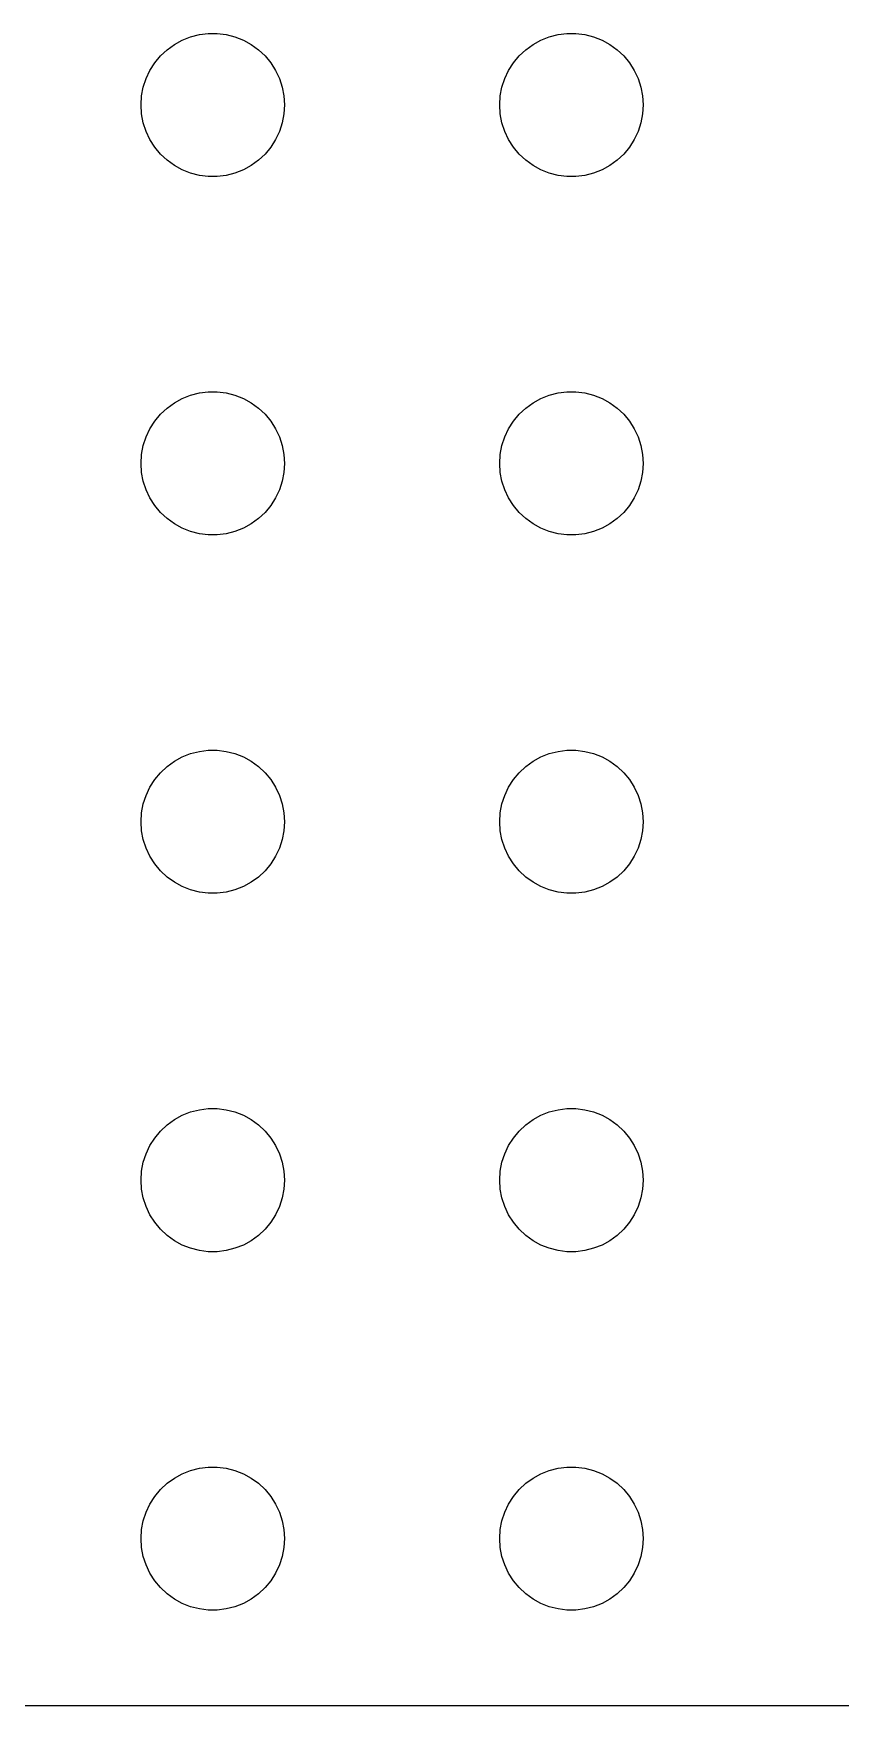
# Model space of a CAD drawing. Header units: metres. Extents: x -150 to 150, y -149 to 149.
# Drawn here: x 0 to 33.8, y -149.5 to -79.5 of the extents above; entities that cross this region are included whole.
import ezdxf

# ---------------------------------------------------------------- set-up
doc = ezdxf.new("R2010")
doc.units = ezdxf.units.M

msp = doc.modelspace()

# ---------------------------------------------------------------- linework, layer by layer
for p, q in [((6.22266, -79.7855), (6.57294, -79.6468)), ((6.57294, -79.6468), (6.93785, -79.5531)), ((6.93785, -79.5531), (7.31161, -79.5059)), ((7.31161, -79.5059), (7.68837, -79.5059)), ((7.68837, -79.5059), (8.06213, -79.5531)), ((8.06213, -79.5531), (8.42705, -79.6468)), ((8.42705, -79.6468), (8.77733, -79.7855)), ((21.2227, -79.7855), (21.5729, -79.6468)), ((21.5729, -79.6468), (21.9379, -79.5531)), ((21.9379, -79.5531), (22.3116, -79.5059)), ((22.3116, -79.5059), (22.6884, -79.5059)), ((22.6884, -79.5059), (23.0621, -79.5531)), ((23.0621, -79.5531), (23.427, -79.6468)), ((23.427, -79.6468), (23.7773, -79.7855)), ((5.07294, -80.7366), (5.31308, -80.4464)), ((5.31308, -80.4464), (5.58772, -80.1885)), ((5.58772, -80.1885), (5.89252, -79.967)), ((5.89252, -79.967), (6.22266, -79.7855)), ((8.77733, -79.7855), (9.10747, -79.967)), ((9.10747, -79.967), (9.41226, -80.1885)), ((9.41226, -80.1885), (9.6869, -80.4464)), ((9.6869, -80.4464), (9.92705, -80.7366)), ((20.0729, -80.7366), (20.3131, -80.4464)), ((20.3131, -80.4464), (20.5877, -80.1885)), ((20.5877, -80.1885), (20.8925, -79.967)), ((20.8925, -79.967), (21.2227, -79.7855)), ((23.7773, -79.7855), (24.1075, -79.967)), ((24.1075, -79.967), (24.4123, -80.1885)), ((24.4123, -80.1885), (24.6869, -80.4464)), ((24.6869, -80.4464), (24.927, -80.7366)), ((4.71066, -81.3956), (4.87108, -81.0547)), ((4.87108, -81.0547), (5.07294, -80.7366)), ((9.92705, -80.7366), (10.1289, -81.0547)), ((10.1289, -81.0547), (10.2893, -81.3956)), ((19.7107, -81.3956), (19.8711, -81.0547)), ((19.8711, -81.0547), (20.0729, -80.7366)), ((24.927, -80.7366), (25.1289, -81.0547)), ((25.1289, -81.0547), (25.2893, -81.3956)), ((4.52365, -82.124), (4.59424, -81.7539)), ((4.59424, -81.7539), (4.71066, -81.3956)), ((10.2893, -81.3956), (10.4057, -81.7539)), ((10.4057, -81.7539), (10.4763, -82.124)), ((19.5237, -82.124), (19.5942, -81.7539)), ((19.5942, -81.7539), (19.7107, -81.3956)), ((25.2893, -81.3956), (25.4057, -81.7539)), ((25.4057, -81.7539), (25.4763, -82.124)), ((4.5, -82.5), (4.52365, -82.124)), ((4.52365, -82.876), (4.5, -82.5)), ((10.4763, -82.124), (10.5, -82.5)), ((10.5, -82.5), (10.4763, -82.876)), ((19.5, -82.5), (19.5237, -82.124)), ((19.5237, -82.876), (19.5, -82.5)), ((25.4763, -82.124), (25.5, -82.5)), ((25.5, -82.5), (25.4763, -82.876)), ((4.59424, -83.2461), (4.52365, -82.876)), ((4.71066, -83.6044), (4.59424, -83.2461)), ((10.4057, -83.2461), (10.2893, -83.6044)), ((10.4763, -82.876), (10.4057, -83.2461)), ((19.5942, -83.2461), (19.5237, -82.876)), ((19.7107, -83.6044), (19.5942, -83.2461)), ((25.4057, -83.2461), (25.2893, -83.6044)), ((25.4763, -82.876), (25.4057, -83.2461)), ((4.87108, -83.9453), (4.71066, -83.6044)), ((5.07294, -84.2634), (4.87108, -83.9453)), ((10.1289, -83.9453), (9.92705, -84.2634)), ((10.2893, -83.6044), (10.1289, -83.9453)), ((19.8711, -83.9453), (19.7107, -83.6044)), ((20.0729, -84.2634), (19.8711, -83.9453)), ((25.1289, -83.9453), (24.927, -84.2634)), ((25.2893, -83.6044), (25.1289, -83.9453)), ((5.31308, -84.5536), (5.07294, -84.2634)), ((5.58772, -84.8115), (5.31308, -84.5536)), ((9.6869, -84.5536), (9.41226, -84.8115)), ((9.92705, -84.2634), (9.6869, -84.5536)), ((20.3131, -84.5536), (20.0729, -84.2634)), ((20.5877, -84.8115), (20.3131, -84.5536)), ((24.6869, -84.5536), (24.4123, -84.8115)), ((24.927, -84.2634), (24.6869, -84.5536)), ((5.89252, -85.033), (5.58772, -84.8115)), ((6.22266, -85.2145), (5.89252, -85.033)), ((6.57294, -85.3532), (6.22266, -85.2145)), ((6.93785, -85.4469), (6.57294, -85.3532)), ((8.42705, -85.3532), (8.06213, -85.4469)), ((8.77733, -85.2145), (8.42705, -85.3532)), ((9.10747, -85.033), (8.77733, -85.2145)), ((9.41226, -84.8115), (9.10747, -85.033)), ((20.8925, -85.033), (20.5877, -84.8115)), ((21.2227, -85.2145), (20.8925, -85.033)), ((21.5729, -85.3532), (21.2227, -85.2145)), ((21.9379, -85.4469), (21.5729, -85.3532)), ((23.427, -85.3532), (23.0621, -85.4469)), ((23.7773, -85.2145), (23.427, -85.3532)), ((24.1075, -85.033), (23.7773, -85.2145)), ((24.4123, -84.8115), (24.1075, -85.033)), ((7.31161, -85.4941), (6.93785, -85.4469)), ((7.68837, -85.4941), (7.31161, -85.4941)), ((8.06213, -85.4469), (7.68837, -85.4941)), ((22.3116, -85.4941), (21.9379, -85.4469)), ((22.6884, -85.4941), (22.3116, -85.4941)), ((23.0621, -85.4469), (22.6884, -85.4941)), ((5.58772, -95.1885), (5.89252, -94.967)), ((5.89252, -94.967), (6.22266, -94.7855)), ((6.22266, -94.7855), (6.57294, -94.6468)), ((6.57294, -94.6468), (6.93785, -94.5531)), ((6.93785, -94.5531), (7.31161, -94.5059)), ((7.31161, -94.5059), (7.68837, -94.5059)), ((7.68837, -94.5059), (8.06213, -94.5531)), ((8.06213, -94.5531), (8.42705, -94.6468)), ((8.42705, -94.6468), (8.77733, -94.7855)), ((8.77733, -94.7855), (9.10747, -94.967)), ((9.10747, -94.967), (9.41226, -95.1885)), ((20.5877, -95.1885), (20.8925, -94.967)), ((20.8925, -94.967), (21.2227, -94.7855)), ((21.2227, -94.7855), (21.5729, -94.6468)), ((21.5729, -94.6468), (21.9379, -94.5531)), ((21.9379, -94.5531), (22.3116, -94.5059)), ((22.3116, -94.5059), (22.6884, -94.5059)), ((22.6884, -94.5059), (23.0621, -94.5531)), ((23.0621, -94.5531), (23.427, -94.6468)), ((23.427, -94.6468), (23.7773, -94.7855)), ((23.7773, -94.7855), (24.1075, -94.967)), ((24.1075, -94.967), (24.4123, -95.1885)), ((4.87108, -96.0547), (5.07294, -95.7366)), ((5.07294, -95.7366), (5.31308, -95.4464)), ((5.31308, -95.4464), (5.58772, -95.1885)), ((9.41226, -95.1885), (9.6869, -95.4464)), ((9.6869, -95.4464), (9.92705, -95.7366)), ((9.92705, -95.7366), (10.1289, -96.0547)), ((19.8711, -96.0547), (20.0729, -95.7366)), ((20.0729, -95.7366), (20.3131, -95.4464)), ((20.3131, -95.4464), (20.5877, -95.1885)), ((24.4123, -95.1885), (24.6869, -95.4464)), ((24.6869, -95.4464), (24.927, -95.7366)), ((24.927, -95.7366), (25.1289, -96.0547)), ((4.59424, -96.7539), (4.71066, -96.3956)), ((4.71066, -96.3956), (4.87108, -96.0547)), ((10.1289, -96.0547), (10.2893, -96.3956)), ((10.2893, -96.3956), (10.4057, -96.7539)), ((19.5942, -96.7539), (19.7107, -96.3956)), ((19.7107, -96.3956), (19.8711, -96.0547)), ((25.1289, -96.0547), (25.2893, -96.3956)), ((25.2893, -96.3956), (25.4057, -96.7539)), ((4.5, -97.5), (4.52365, -97.124)), ((4.52365, -97.124), (4.59424, -96.7539)), ((10.4057, -96.7539), (10.4763, -97.124)), ((10.4763, -97.124), (10.5, -97.5)), ((19.5, -97.5), (19.5237, -97.124)), ((19.5237, -97.124), (19.5942, -96.7539)), ((25.4057, -96.7539), (25.4763, -97.124)), ((25.4763, -97.124), (25.5, -97.5)), ((4.52365, -97.876), (4.5, -97.5)), ((4.59424, -98.2461), (4.52365, -97.876)), ((10.4763, -97.876), (10.4057, -98.2461)), ((10.5, -97.5), (10.4763, -97.876)), ((19.5237, -97.876), (19.5, -97.5)), ((19.5942, -98.2461), (19.5237, -97.876)), ((25.4763, -97.876), (25.4057, -98.2461)), ((25.5, -97.5), (25.4763, -97.876)), ((4.71066, -98.6044), (4.59424, -98.2461)), ((4.87108, -98.9453), (4.71066, -98.6044)), ((10.2893, -98.6044), (10.1289, -98.9453)), ((10.4057, -98.2461), (10.2893, -98.6044)), ((19.7107, -98.6044), (19.5942, -98.2461)), ((19.8711, -98.9453), (19.7107, -98.6044)), ((25.2893, -98.6044), (25.1289, -98.9453)), ((25.4057, -98.2461), (25.2893, -98.6044)), ((5.07294, -99.2634), (4.87108, -98.9453)), ((5.31308, -99.5536), (5.07294, -99.2634)), ((9.92705, -99.2634), (9.6869, -99.5536)), ((10.1289, -98.9453), (9.92705, -99.2634)), ((20.0729, -99.2634), (19.8711, -98.9453)), ((20.3131, -99.5536), (20.0729, -99.2634)), ((24.927, -99.2634), (24.6869, -99.5536)), ((25.1289, -98.9453), (24.927, -99.2634)), ((5.58772, -99.8115), (5.31308, -99.5536)), ((5.89252, -100.033), (5.58772, -99.8115)), ((6.22266, -100.214), (5.89252, -100.033)), ((9.10747, -100.033), (8.77733, -100.214)), ((9.41226, -99.8115), (9.10747, -100.033)), ((9.6869, -99.5536), (9.41226, -99.8115)), ((20.5877, -99.8115), (20.3131, -99.5536)), ((20.8925, -100.033), (20.5877, -99.8115)), ((21.2227, -100.214), (20.8925, -100.033)), ((24.1075, -100.033), (23.7773, -100.214)), ((24.4123, -99.8115), (24.1075, -100.033)), ((24.6869, -99.5536), (24.4123, -99.8115)), ((6.57294, -100.353), (6.22266, -100.214)), ((6.93785, -100.447), (6.57294, -100.353)), ((7.31161, -100.494), (6.93785, -100.447)), ((7.68837, -100.494), (7.31161, -100.494)), ((8.06213, -100.447), (7.68837, -100.494)), ((8.42705, -100.353), (8.06213, -100.447)), ((8.77733, -100.214), (8.42705, -100.353)), ((21.5729, -100.353), (21.2227, -100.214)), ((21.9379, -100.447), (21.5729, -100.353)), ((22.3116, -100.494), (21.9379, -100.447)), ((22.6884, -100.494), (22.3116, -100.494)), ((23.0621, -100.447), (22.6884, -100.494)), ((23.427, -100.353), (23.0621, -100.447)), ((23.7773, -100.214), (23.427, -100.353)), ((5.89252, -109.967), (6.22266, -109.786)), ((6.22266, -109.786), (6.57294, -109.647)), ((6.57294, -109.647), (6.93785, -109.553)), ((6.93785, -109.553), (7.31161, -109.506)), ((7.31161, -109.506), (7.68837, -109.506)), ((7.68837, -109.506), (8.06213, -109.553)), ((8.06213, -109.553), (8.42705, -109.647)), ((8.42705, -109.647), (8.77733, -109.786)), ((8.77733, -109.786), (9.10747, -109.967)), ((20.8925, -109.967), (21.2227, -109.786)), ((21.2227, -109.786), (21.5729, -109.647)), ((21.5729, -109.647), (21.9379, -109.553)), ((21.9379, -109.553), (22.3116, -109.506)), ((22.3116, -109.506), (22.6884, -109.506)), ((22.6884, -109.506), (23.0621, -109.553)), ((23.0621, -109.553), (23.427, -109.647)), ((23.427, -109.647), (23.7773, -109.786)), ((23.7773, -109.786), (24.1075, -109.967)), ((5.07294, -110.737), (5.31308, -110.446)), ((5.31308, -110.446), (5.58772, -110.188)), ((5.58772, -110.188), (5.89252, -109.967)), ((9.10747, -109.967), (9.41226, -110.188)), ((9.41226, -110.188), (9.6869, -110.446)), ((9.6869, -110.446), (9.92705, -110.737)), ((20.0729, -110.737), (20.3131, -110.446)), ((20.3131, -110.446), (20.5877, -110.188)), ((20.5877, -110.188), (20.8925, -109.967)), ((24.1075, -109.967), (24.4123, -110.188)), ((24.4123, -110.188), (24.6869, -110.446)), ((24.6869, -110.446), (24.927, -110.737)), ((4.71066, -111.396), (4.87108, -111.055)), ((4.87108, -111.055), (5.07294, -110.737)), ((9.92705, -110.737), (10.1289, -111.055)), ((10.1289, -111.055), (10.2893, -111.396)), ((19.7107, -111.396), (19.8711, -111.055)), ((19.8711, -111.055), (20.0729, -110.737)), ((24.927, -110.737), (25.1289, -111.055)), ((25.1289, -111.055), (25.2893, -111.396)), ((4.52365, -112.124), (4.59424, -111.754)), ((4.59424, -111.754), (4.71066, -111.396)), ((10.2893, -111.396), (10.4057, -111.754)), ((10.4057, -111.754), (10.4763, -112.124)), ((19.5237, -112.124), (19.5942, -111.754)), ((19.5942, -111.754), (19.7107, -111.396)), ((25.2893, -111.396), (25.4057, -111.754)), ((25.4057, -111.754), (25.4763, -112.124)), ((4.5, -112.5), (4.52365, -112.124)), ((4.52365, -112.876), (4.5, -112.5)), ((10.4763, -112.124), (10.5, -112.5)), ((10.5, -112.5), (10.4763, -112.876)), ((19.5, -112.5), (19.5237, -112.124)), ((19.5237, -112.876), (19.5, -112.5)), ((25.4763, -112.124), (25.5, -112.5)), ((25.5, -112.5), (25.4763, -112.876)), ((4.59424, -113.246), (4.52365, -112.876)), ((4.71066, -113.604), (4.59424, -113.246)), ((10.4057, -113.246), (10.2893, -113.604)), ((10.4763, -112.876), (10.4057, -113.246)), ((19.5942, -113.246), (19.5237, -112.876)), ((19.7107, -113.604), (19.5942, -113.246)), ((25.4057, -113.246), (25.2893, -113.604)), ((25.4763, -112.876), (25.4057, -113.246)), ((4.87108, -113.945), (4.71066, -113.604)), ((5.07294, -114.263), (4.87108, -113.945)), ((10.1289, -113.945), (9.92705, -114.263)), ((10.2893, -113.604), (10.1289, -113.945)), ((19.8711, -113.945), (19.7107, -113.604)), ((20.0729, -114.263), (19.8711, -113.945)), ((25.1289, -113.945), (24.927, -114.263)), ((25.2893, -113.604), (25.1289, -113.945)), ((5.31308, -114.554), (5.07294, -114.263)), ((5.58772, -114.812), (5.31308, -114.554)), ((9.6869, -114.554), (9.41226, -114.812)), ((9.92705, -114.263), (9.6869, -114.554)), ((20.3131, -114.554), (20.0729, -114.263)), ((20.5877, -114.812), (20.3131, -114.554)), ((24.6869, -114.554), (24.4123, -114.812)), ((24.927, -114.263), (24.6869, -114.554)), ((5.89252, -115.033), (5.58772, -114.812)), ((6.22266, -115.214), (5.89252, -115.033)), ((6.57294, -115.353), (6.22266, -115.214)), ((6.93785, -115.447), (6.57294, -115.353)), ((7.31161, -115.494), (6.93785, -115.447)), ((8.06213, -115.447), (7.68837, -115.494)), ((8.42705, -115.353), (8.06213, -115.447)), ((8.77733, -115.214), (8.42705, -115.353)), ((9.10747, -115.033), (8.77733, -115.214)), ((9.41226, -114.812), (9.10747, -115.033)), ((20.8925, -115.033), (20.5877, -114.812)), ((21.2227, -115.214), (20.8925, -115.033)), ((21.5729, -115.353), (21.2227, -115.214)), ((21.9379, -115.447), (21.5729, -115.353)), ((22.3116, -115.494), (21.9379, -115.447)), ((23.0621, -115.447), (22.6884, -115.494)), ((23.427, -115.353), (23.0621, -115.447)), ((23.7773, -115.214), (23.427, -115.353)), ((24.1075, -115.033), (23.7773, -115.214)), ((24.4123, -114.812), (24.1075, -115.033)), ((7.68837, -115.494), (7.31161, -115.494)), ((22.6884, -115.494), (22.3116, -115.494)), ((6.57294, -124.647), (6.93785, -124.553)), ((6.93785, -124.553), (7.31161, -124.506)), ((7.31161, -124.506), (7.68837, -124.506)), ((7.68837, -124.506), (8.06213, -124.553)), ((8.06213, -124.553), (8.42705, -124.647)), ((21.5729, -124.647), (21.9379, -124.553)), ((21.9379, -124.553), (22.3116, -124.506)), ((22.3116, -124.506), (22.6884, -124.506)), ((22.6884, -124.506), (23.0621, -124.553)), ((23.0621, -124.553), (23.427, -124.647)), ((5.31308, -125.446), (5.58772, -125.188)), ((5.58772, -125.188), (5.89252, -124.967)), ((5.89252, -124.967), (6.22266, -124.786)), ((6.22266, -124.786), (6.57294, -124.647)), ((8.42705, -124.647), (8.77733, -124.786)), ((8.77733, -124.786), (9.10747, -124.967)), ((9.10747, -124.967), (9.41226, -125.188)), ((9.41226, -125.188), (9.6869, -125.446)), ((20.3131, -125.446), (20.5877, -125.188)), ((20.5877, -125.188), (20.8925, -124.967)), ((20.8925, -124.967), (21.2227, -124.786)), ((21.2227, -124.786), (21.5729, -124.647)), ((23.427, -124.647), (23.7773, -124.786)), ((23.7773, -124.786), (24.1075, -124.967)), ((24.1075, -124.967), (24.4123, -125.188)), ((24.4123, -125.188), (24.6869, -125.446)), ((4.87108, -126.055), (5.07294, -125.737)), ((5.07294, -125.737), (5.31308, -125.446)), ((9.6869, -125.446), (9.92705, -125.737)), ((9.92705, -125.737), (10.1289, -126.055)), ((19.8711, -126.055), (20.0729, -125.737)), ((20.0729, -125.737), (20.3131, -125.446)), ((24.6869, -125.446), (24.927, -125.737)), ((24.927, -125.737), (25.1289, -126.055)), ((4.59424, -126.754), (4.71066, -126.396)), ((4.71066, -126.396), (4.87108, -126.055)), ((10.1289, -126.055), (10.2893, -126.396)), ((10.2893, -126.396), (10.4057, -126.754)), ((19.5942, -126.754), (19.7107, -126.396)), ((19.7107, -126.396), (19.8711, -126.055)), ((25.1289, -126.055), (25.2893, -126.396)), ((25.2893, -126.396), (25.4057, -126.754)), ((4.5, -127.5), (4.52365, -127.124)), ((4.52365, -127.124), (4.59424, -126.754)), ((10.4057, -126.754), (10.4763, -127.124)), ((10.4763, -127.124), (10.5, -127.5)), ((19.5, -127.5), (19.5237, -127.124)), ((19.5237, -127.124), (19.5942, -126.754)), ((25.4057, -126.754), (25.4763, -127.124)), ((25.4763, -127.124), (25.5, -127.5)), ((4.52365, -127.876), (4.5, -127.5)), ((4.59424, -128.246), (4.52365, -127.876)), ((10.4763, -127.876), (10.4057, -128.246)), ((10.5, -127.5), (10.4763, -127.876)), ((19.5237, -127.876), (19.5, -127.5)), ((19.5942, -128.246), (19.5237, -127.876)), ((25.4763, -127.876), (25.4057, -128.246)), ((25.5, -127.5), (25.4763, -127.876)), ((4.71066, -128.604), (4.59424, -128.246)), ((4.87108, -128.945), (4.71066, -128.604)), ((10.2893, -128.604), (10.1289, -128.945)), ((10.4057, -128.246), (10.2893, -128.604)), ((19.7107, -128.604), (19.5942, -128.246)), ((19.8711, -128.945), (19.7107, -128.604)), ((25.2893, -128.604), (25.1289, -128.945)), ((25.4057, -128.246), (25.2893, -128.604)), ((5.07294, -129.263), (4.87108, -128.945)), ((5.31308, -129.554), (5.07294, -129.263)), ((9.92705, -129.263), (9.6869, -129.554)), ((10.1289, -128.945), (9.92705, -129.263)), ((20.0729, -129.263), (19.8711, -128.945)), ((20.3131, -129.554), (20.0729, -129.263)), ((24.927, -129.263), (24.6869, -129.554)), ((25.1289, -128.945), (24.927, -129.263)), ((5.58772, -129.812), (5.31308, -129.554)), ((5.89252, -130.033), (5.58772, -129.812)), ((6.22266, -130.214), (5.89252, -130.033)), ((9.10747, -130.033), (8.77733, -130.214)), ((9.41226, -129.812), (9.10747, -130.033)), ((9.6869, -129.554), (9.41226, -129.812)), ((20.5877, -129.812), (20.3131, -129.554)), ((20.8925, -130.033), (20.5877, -129.812)), ((21.2227, -130.214), (20.8925, -130.033)), ((24.1075, -130.033), (23.7773, -130.214)), ((24.4123, -129.812), (24.1075, -130.033)), ((24.6869, -129.554), (24.4123, -129.812)), ((6.57294, -130.353), (6.22266, -130.214)), ((6.93785, -130.447), (6.57294, -130.353)), ((7.31161, -130.494), (6.93785, -130.447)), ((7.68837, -130.494), (7.31161, -130.494)), ((8.06213, -130.447), (7.68837, -130.494)), ((8.42705, -130.353), (8.06213, -130.447)), ((8.77733, -130.214), (8.42705, -130.353)), ((21.5729, -130.353), (21.2227, -130.214)), ((21.9379, -130.447), (21.5729, -130.353)), ((22.3116, -130.494), (21.9379, -130.447)), ((22.6884, -130.494), (22.3116, -130.494)), ((23.0621, -130.447), (22.6884, -130.494)), ((23.427, -130.353), (23.0621, -130.447)), ((23.7773, -130.214), (23.427, -130.353)), ((5.58772, -140.188), (5.89252, -139.967)), ((5.89252, -139.967), (6.22266, -139.786)), ((6.22266, -139.786), (6.57294, -139.647)), ((6.57294, -139.647), (6.93785, -139.553)), ((6.93785, -139.553), (7.31161, -139.506)), ((7.31161, -139.506), (7.68837, -139.506)), ((7.68837, -139.506), (8.06213, -139.553)), ((8.06213, -139.553), (8.42705, -139.647)), ((8.42705, -139.647), (8.77733, -139.786)), ((8.77733, -139.786), (9.10747, -139.967)), ((9.10747, -139.967), (9.41226, -140.188)), ((20.5877, -140.188), (20.8925, -139.967)), ((20.8925, -139.967), (21.2227, -139.786)), ((21.2227, -139.786), (21.5729, -139.647)), ((21.5729, -139.647), (21.9379, -139.553)), ((21.9379, -139.553), (22.3116, -139.506)), ((22.3116, -139.506), (22.6884, -139.506)), ((22.6884, -139.506), (23.0621, -139.553)), ((23.0621, -139.553), (23.427, -139.647)), ((23.427, -139.647), (23.7773, -139.786)), ((23.7773, -139.786), (24.1075, -139.967)), ((24.1075, -139.967), (24.4123, -140.188)), ((5.07294, -140.737), (5.31308, -140.446)), ((5.31308, -140.446), (5.58772, -140.188)), ((9.41226, -140.188), (9.6869, -140.446)), ((9.6869, -140.446), (9.92705, -140.737)), ((20.0729, -140.737), (20.3131, -140.446)), ((20.3131, -140.446), (20.5877, -140.188)), ((24.4123, -140.188), (24.6869, -140.446)), ((24.6869, -140.446), (24.927, -140.737)), ((4.71066, -141.396), (4.87108, -141.055)), ((4.87108, -141.055), (5.07294, -140.737)), ((9.92705, -140.737), (10.1289, -141.055)), ((10.1289, -141.055), (10.2893, -141.396)), ((19.7107, -141.396), (19.8711, -141.055)), ((19.8711, -141.055), (20.0729, -140.737)), ((24.927, -140.737), (25.1289, -141.055)), ((25.1289, -141.055), (25.2893, -141.396)), ((4.52365, -142.124), (4.59424, -141.754)), ((4.59424, -141.754), (4.71066, -141.396)), ((10.2893, -141.396), (10.4057, -141.754)), ((10.4057, -141.754), (10.4763, -142.124)), ((19.5237, -142.124), (19.5942, -141.754)), ((19.5942, -141.754), (19.7107, -141.396)), ((25.2893, -141.396), (25.4057, -141.754)), ((25.4057, -141.754), (25.4763, -142.124)), ((4.5, -142.5), (4.52365, -142.124)), ((4.52365, -142.876), (4.5, -142.5)), ((10.4763, -142.124), (10.5, -142.5)), ((10.5, -142.5), (10.4763, -142.876)), ((19.5, -142.5), (19.5237, -142.124)), ((19.5237, -142.876), (19.5, -142.5)), ((25.4763, -142.124), (25.5, -142.5)), ((25.5, -142.5), (25.4763, -142.876)), ((4.59424, -143.246), (4.52365, -142.876)), ((4.71066, -143.604), (4.59424, -143.246)), ((10.4057, -143.246), (10.2893, -143.604)), ((10.4763, -142.876), (10.4057, -143.246)), ((19.5942, -143.246), (19.5237, -142.876)), ((19.7107, -143.604), (19.5942, -143.246)), ((25.4057, -143.246), (25.2893, -143.604)), ((25.4763, -142.876), (25.4057, -143.246)), ((4.87108, -143.945), (4.71066, -143.604)), ((5.07294, -144.263), (4.87108, -143.945)), ((10.1289, -143.945), (9.92705, -144.263)), ((10.2893, -143.604), (10.1289, -143.945)), ((19.8711, -143.945), (19.7107, -143.604)), ((20.0729, -144.263), (19.8711, -143.945)), ((25.1289, -143.945), (24.927, -144.263)), ((25.2893, -143.604), (25.1289, -143.945)), ((5.31308, -144.554), (5.07294, -144.263)), ((5.58772, -144.812), (5.31308, -144.554)), ((5.89252, -145.033), (5.58772, -144.812)), ((9.41226, -144.812), (9.10747, -145.033)), ((9.6869, -144.554), (9.41226, -144.812)), ((9.92705, -144.263), (9.6869, -144.554)), ((20.3131, -144.554), (20.0729, -144.263)), ((20.5877, -144.812), (20.3131, -144.554)), ((20.8925, -145.033), (20.5877, -144.812)), ((24.4123, -144.812), (24.1075, -145.033)), ((24.6869, -144.554), (24.4123, -144.812)), ((24.927, -144.263), (24.6869, -144.554)), ((6.22266, -145.214), (5.89252, -145.033)), ((6.57294, -145.353), (6.22266, -145.214)), ((6.93785, -145.447), (6.57294, -145.353)), ((7.31161, -145.494), (6.93785, -145.447)), ((7.68837, -145.494), (7.31161, -145.494)), ((8.06213, -145.447), (7.68837, -145.494)), ((8.42705, -145.353), (8.06213, -145.447)), ((8.77733, -145.214), (8.42705, -145.353)), ((9.10747, -145.033), (8.77733, -145.214)), ((21.2227, -145.214), (20.8925, -145.033)), ((21.5729, -145.353), (21.2227, -145.214)), ((21.9379, -145.447), (21.5729, -145.353)), ((22.3116, -145.494), (21.9379, -145.447)), ((22.6884, -145.494), (22.3116, -145.494)), ((23.0621, -145.447), (22.6884, -145.494)), ((23.427, -145.353), (23.0621, -145.447)), ((23.7773, -145.214), (23.427, -145.353)), ((24.1075, -145.033), (23.7773, -145.214)), ((-144.814, -149.49), (144.814, -149.49))]:
    msp.add_line(p, q)

doc.saveas('drawing.dxf')
